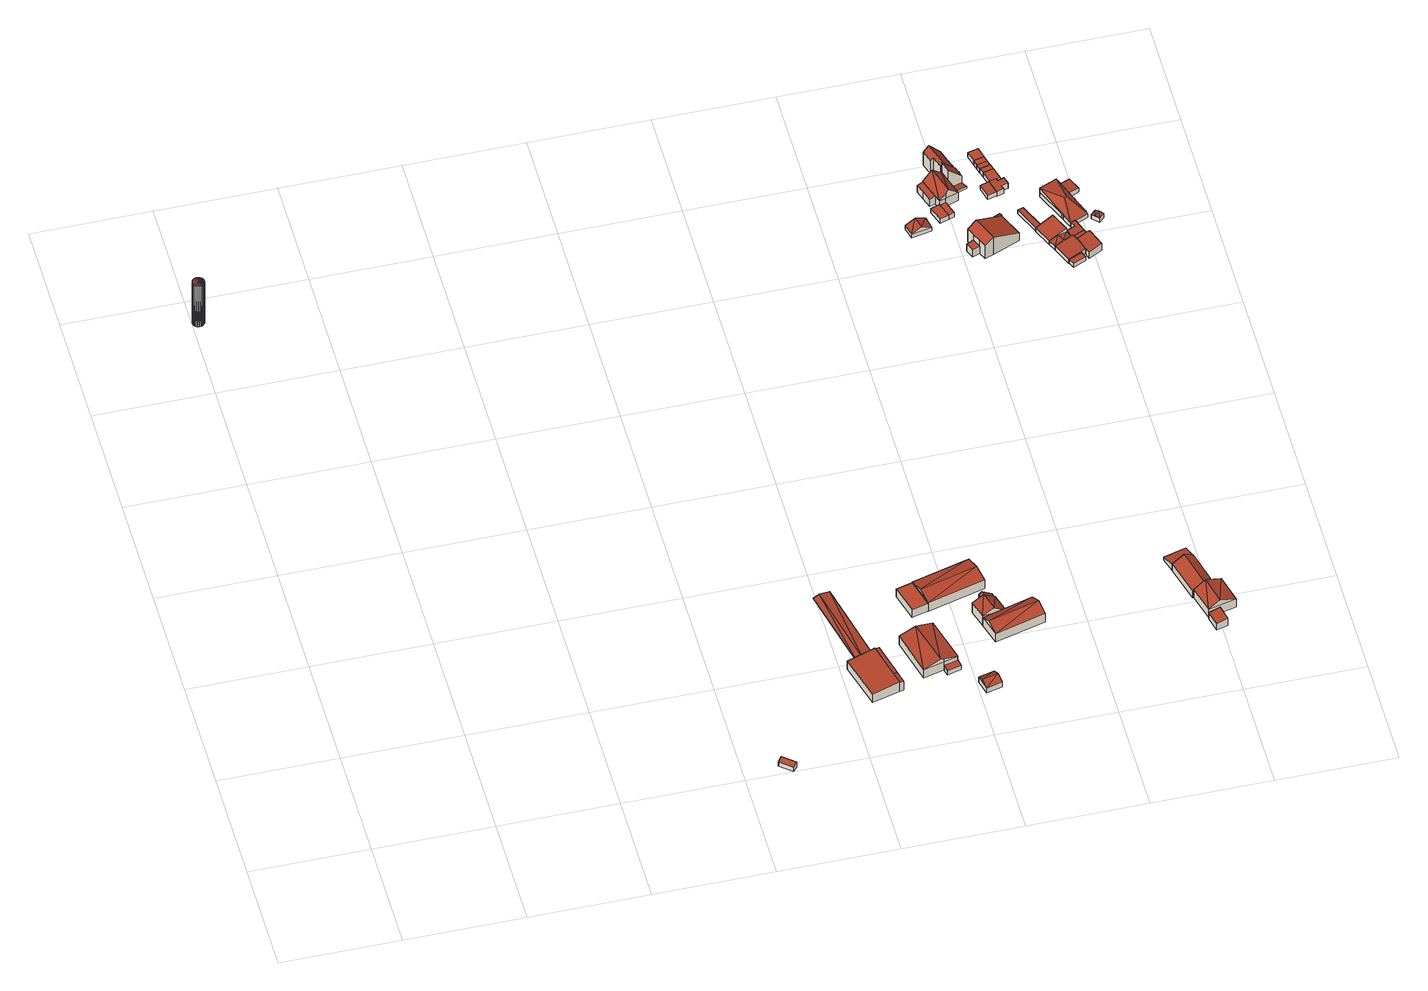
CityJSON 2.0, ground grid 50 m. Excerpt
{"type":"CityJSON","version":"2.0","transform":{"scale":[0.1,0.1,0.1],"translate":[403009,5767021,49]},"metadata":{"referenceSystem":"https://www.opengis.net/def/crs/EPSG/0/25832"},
"CityObjects":{
"building1":{"type":"Building","attributes":{"Geometrietyp2DReferenz":"1000","Gemeindeschluessel":"05515000","function":"51002_1251","roofType":"9999","measuredHeight":23.07},"geometry":[{"type":"Solid","lod":"2","boundaries":[[[[0,1,2]],[[1,3,2]],[[4,5,0]],[[5,1,0]],[[6,7,4]],[[7,5,4]],[[8,9,6]],[[9,7,6]],[[10,11,8]],[[11,9,8]],[[12,13,10]],[[13,11,10]],[[14,15,12]],[[15,13,12]],[[16,17,14]],[[17,15,14]],[[18,19,16]],[[19,17,16]],[[20,21,18]],[[21,19,18]],[[22,23,20]],[[23,21,20]],[[24,25,22]],[[25,23,22]],[[26,27,24]],[[27,25,24]],[[28,29,26]],[[29,27,26]],[[30,31,28]],[[31,29,28]],[[32,33,30]],[[33,31,30]],[[34,35,32]],[[35,33,32]],[[36,37,34]],[[37,35,34]],[[38,39,36]],[[39,37,36]],[[2,3,38]],[[3,39,38]],[[3,1,39]],[[1,5,39]],[[5,7,39]],[[7,9,39]],[[9,11,39]],[[11,13,39]],[[13,15,39]],[[15,17,39]],[[17,19,39]],[[19,21,39]],[[21,23,39]],[[23,25,39]],[[25,27,39]],[[27,29,39]],[[29,31,39]],[[31,33,39]],[[33,35,39]],[[35,37,39]],[[0,2,4]],[[2,38,4]],[[38,36,4]],[[36,34,4]],[[34,32,4]],[[32,30,4]],[[30,28,4]],[[28,26,4]],[[26,24,4]],[[24,22,4]],[[22,20,4]],[[20,18,4]],[[18,16,4]],[[16,14,4]],[[14,12,4]],[[12,10,4]],[[10,8,4]],[[8,6,4]]]],"semantics":{"surfaces":[{"type":"WallSurface"},{"type":"GroundSurface"},{"type":"RoofSurface"}],"values":[[0,0,0,0,0,0,0,0,0,0,0,0,0,0,0,0,0,0,0,0,0,0,0,0,0,0,0,0,0,0,0,0,0,0,0,0,0,0,0,0,1,1,1,1,1,1,1,1,1,1,1,1,1,1,1,1,1,1,2,2,2,2,2,2,2,2,2,2,2,2,2,2,2,2,2,2]]}}]},
"building2":{"type":"Building","attributes":{"Gemeindeschluessel":"05515000","Geometrietyp2DReferenz":"3000","function":"31001_1310","roofType":"2100","measuredHeight":3.13},"geometry":[{"type":"Solid","lod":"2","boundaries":[[[[40,41,42,43]],[[44,45,41,40]],[[46,47,45,44]],[[43,42,47,46]],[[44,40,43,46]],[[41,45,47,42]]]],"semantics":{"surfaces":[{"type":"WallSurface"},{"type":"RoofSurface"},{"type":"GroundSurface"}],"values":[[0,0,0,0,1,2]]}}]},
"building3":{"type":"Building","attributes":{"Gemeindeschluessel":"05515000","Geometrietyp2DReferenz":"3000","function":"31001_2700"},"children":["building3-1","building3-2"]},
"building3-1":{"type":"BuildingPart","attributes":{"roofType":"2100","measuredHeight":5.13},"parents":["building3"],"geometry":[{"type":"Solid","lod":"2","boundaries":[[[[48,49,50,51]],[[52,53,49,48]],[[54,55,53,52]],[[52,48,51,54]],[[49,53,55,50]],[[55,54,51,50]]]],"semantics":{"surfaces":[{"type":"WallSurface"},{"type":"RoofSurface"},{"type":"GroundSurface"},{"type":"ClosureSurface"}],"values":[[0,0,0,1,2,3]]}}]},
"building3-2":{"type":"BuildingPart","attributes":{"roofType":"2100","measuredHeight":5.58},"parents":["building3"],"geometry":[{"type":"Solid","lod":"2","boundaries":[[[[56,57,55,54,58]],[[59,60,57,56]],[[61,62,60,59]],[[63,51,50,62,61]],[[61,59,56,58,63]],[[57,60,62,50,55]],[[51,63,58,54]],[[55,50,51,54]]]],"semantics":{"surfaces":[{"type":"WallSurface"},{"type":"RoofSurface"},{"type":"GroundSurface"},{"type":"ClosureSurface"}],"values":[[0,0,0,0,1,2,0,3]]}}]},
"building4":{"type":"Building","attributes":{"Gemeindeschluessel":"05515000","Geometrietyp2DReferenz":"3000","function":"51003_1201","roofType":"3100","measuredHeight":1},"geometry":[{"type":"Solid","lod":"2","boundaries":[[[[64,65,66,67]],[[68,69,65,64]],[[70,71,69,68]],[[67,66,71,70]],[[64,72,68]],[[70,73,67]],[[72,64,67]],[[67,73,72]],[[68,72,73]],[[73,70,68]],[[65,69,71,66]]]],"semantics":{"surfaces":[{"type":"WallSurface"},{"type":"RoofSurface"},{"type":"GroundSurface"}],"values":[[0,0,0,0,0,0,1,1,1,1,2]]}}]},
"building5":{"type":"Building","attributes":{"Gemeindeschluessel":"05515000","Geometrietyp2DReferenz":"3000","function":"51009_1610","roofType":"2100","measuredHeight":5.07},"geometry":[{"type":"Solid","lod":"2","boundaries":[[[[51,74,75,48]],[[76,65,74,51]],[[77,78,65,76]],[[48,75,78,77]],[[76,51,48,77]],[[74,65,78,75]]]],"semantics":{"surfaces":[{"type":"WallSurface"},{"type":"RoofSurface"},{"type":"GroundSurface"}],"values":[[0,0,0,0,1,2]]}}]},
"building6":{"type":"Building","attributes":{"Gemeindeschluessel":"05515000","Geometrietyp2DReferenz":"3000","function":"31001_2700","roofType":"3100","measuredHeight":6.79},"geometry":[{"type":"Solid","lod":"2","boundaries":[[[[79,80,81,82]],[[83,84,80,79]],[[85,86,84,83]],[[87,88,86,85]],[[89,90,88,87]],[[82,81,90,89]],[[89,91,92]],[[92,82,89]],[[91,93,85,83,79]],[[79,92,91]],[[93,87,85]],[[93,91,89,87]],[[92,79,82]],[[80,84,86,88,90,81]]]],"semantics":{"surfaces":[{"type":"WallSurface"},{"type":"RoofSurface"},{"type":"GroundSurface"}],"values":[[0,0,0,0,0,0,1,1,1,1,0,0,0,2]]}}]},
"building7":{"type":"Building","attributes":{"Gemeindeschluessel":"05515000","Geometrietyp2DReferenz":"3000","function":"51009_1610","roofType":"2100","measuredHeight":3.1},"geometry":[{"type":"Solid","lod":"2","boundaries":[[[[94,95,96,97]],[[98,99,95,94]],[[100,101,99,98]],[[97,96,101,100]],[[98,94,97,100]],[[95,99,101,96]]]],"semantics":{"surfaces":[{"type":"WallSurface"},{"type":"RoofSurface"},{"type":"GroundSurface"}],"values":[[0,0,0,0,1,2]]}}]},
"building8":{"type":"Building","attributes":{"Gemeindeschluessel":"05515000","Geometrietyp2DReferenz":"3000","function":"31001_2700","roofType":"1000","measuredHeight":4.3},"geometry":[{"type":"Solid","lod":"2","boundaries":[[[[102,103,104,105]],[[106,107,103,102]],[[108,109,107,106]],[[105,104,109,108]],[[106,102,105,108]],[[103,107,109,104]]]],"semantics":{"surfaces":[{"type":"WallSurface"},{"type":"RoofSurface"},{"type":"GroundSurface"}],"values":[[0,0,0,0,1,2]]}}]},
"building9":{"type":"Building","attributes":{"Gemeindeschluessel":"05515000","Geometrietyp2DReferenz":"3000","function":"31001_2460","roofType":"3100","measuredHeight":4.59},"geometry":[{"type":"Solid","lod":"2","boundaries":[[[[110,111,112,113]],[[114,115,111,110]],[[116,117,115,114]],[[113,112,117,116]],[[110,118,114]],[[116,119,113]],[[110,113,119]],[[119,118,110]],[[118,119,116]],[[116,114,118]],[[111,115,117,112]]]],"semantics":{"surfaces":[{"type":"WallSurface"},{"type":"RoofSurface"},{"type":"GroundSurface"}],"values":[[0,0,0,0,0,0,1,1,1,1,2]]}}]},
"building10":{"type":"Building","attributes":{"Gemeindeschluessel":"05515000","Geometrietyp2DReferenz":"3000","function":"31001_2700","roofType":"3100","measuredHeight":6.62},"geometry":[{"type":"Solid","lod":"2","boundaries":[[[[120,121,122,123]],[[124,125,121,120]],[[126,127,125,124]],[[123,122,127,126]],[[120,128,124]],[[126,129,123]],[[129,128,120]],[[120,123,129]],[[126,124,128]],[[128,129,126]],[[121,125,127,122]]]],"semantics":{"surfaces":[{"type":"WallSurface"},{"type":"RoofSurface"},{"type":"GroundSurface"}],"values":[[0,0,0,0,0,0,1,1,1,1,2]]}}]},
"building11":{"type":"Building","attributes":{"Gemeindeschluessel":"05515000","Geometrietyp2DReferenz":"3000","function":"31001_1000"},"address":[{"country":"Germany","locality":"Münster","thoroughfareNumber":"349","thoroughfareName":"Am Max-Klemens-Kanal"}],"children":["building11-1","building11-2","building11-3"]},
"building11-1":{"type":"BuildingPart","attributes":{"roofType":"3100","measuredHeight":7.34},"parents":["building11"],"geometry":[{"type":"Solid","lod":"2","boundaries":[[[[130,131,132,133,134]],[[135,136,137,138,139]],[[134,140,141]],[[141,130,134]],[[140,142,135,139]],[[139,141,140]],[[131,143,137,136,132]],[[138,144,139]],[[143,131,130,145]],[[137,143,145,146,138]],[[138,146,144]],[[147,134,133]],[[136,135,147,133,132]],[[141,139,144,148,149,145,130]],[[149,146,145]],[[149,148,144,146]],[[134,147,142,140]],[[147,135,142]]]],"semantics":{"surfaces":[{"type":"WallSurface"},{"type":"RoofSurface"},{"type":"GroundSurface"},{"type":"ClosureSurface"}],"values":[[0,0,1,1,1,1,2,0,0,3,3,0,3,0,3,3,0,3]]}}]},
"building11-2":{"type":"BuildingPart","attributes":{"roofType":"3100","measuredHeight":6.55},"parents":["building11"],"geometry":[{"type":"Solid","lod":"2","boundaries":[[[[150,151,143,145,149]],[[152,153,151,150]],[[138,137,153,152]],[[150,154,152]],[[149,148,154,150]],[[152,154,148,144,138]],[[151,153,137,143]],[[137,138,146,145,143]],[[146,149,145]],[[146,138,144]],[[149,146,144,148]]]],"semantics":{"surfaces":[{"type":"WallSurface"},{"type":"RoofSurface"},{"type":"GroundSurface"},{"type":"ClosureSurface"}],"values":[[0,0,0,0,1,1,2,3,3,3,3]]}}]},
"building11-3":{"type":"BuildingPart","attributes":{"roofType":"3100","measuredHeight":7.54},"parents":["building11"],"geometry":[{"type":"Solid","lod":"2","boundaries":[[[[155,156,157,158]],[[133,132,156,155]],[[158,157,159,160]],[[155,161,133]],[[160,162,158]],[[155,158,162]],[[162,161,155]],[[161,162,160]],[[160,142,147,133,161]],[[156,132,136,159,157]],[[136,135,142,160,159]],[[132,133,147,135,136]],[[147,142,135]]]],"semantics":{"surfaces":[{"type":"WallSurface"},{"type":"RoofSurface"},{"type":"GroundSurface"},{"type":"ClosureSurface"}],"values":[[0,0,0,0,0,1,1,1,1,2,0,3,3]]}}]},
"building12":{"type":"Building","attributes":{"Gemeindeschluessel":"05515000","Geometrietyp2DReferenz":"3000","function":"31001_2700","roofType":"2100","measuredHeight":4.17},"geometry":[{"type":"Solid","lod":"2","boundaries":[[[[163,164,165,166]],[[167,168,164,163]],[[169,170,168,167]],[[166,165,170,169]],[[167,163,166,169]],[[164,168,170,165]]]],"semantics":{"surfaces":[{"type":"WallSurface"},{"type":"RoofSurface"},{"type":"GroundSurface"}],"values":[[0,0,0,0,1,2]]}}]},
"building13":{"type":"Building","attributes":{"Gemeindeschluessel":"05515000","Geometrietyp2DReferenz":"3000","function":"31001_2700","roofType":"2100","measuredHeight":3.1},"geometry":[{"type":"Solid","lod":"2","boundaries":[[[[171,172,173,174]],[[175,176,172,171]],[[177,178,176,175]],[[174,173,178,177]],[[175,171,174,177]],[[172,176,178,173]]]],"semantics":{"surfaces":[{"type":"WallSurface"},{"type":"RoofSurface"},{"type":"GroundSurface"}],"values":[[0,0,0,0,1,2]]}}]},
"building14":{"type":"Building","attributes":{"Gemeindeschluessel":"05515000","Geometrietyp2DReferenz":"3000","function":"31001_2700"},"children":["building14-1","building14-2"]},
"building14-1":{"type":"BuildingPart","attributes":{"roofType":"3100","measuredHeight":7.39},"parents":["building14"],"geometry":[{"type":"Solid","lod":"2","boundaries":[[[[179,180,181,182]],[[183,184,180,179]],[[185,184,183]],[[186,187,188]],[[189,190,186,188]],[[182,181,190,189]],[[182,189,191]],[[192,193,191,189]],[[191,193,179]],[[183,179,193]],[[192,189,188]],[[191,179,182]],[[180,184,194,186,190,181]],[[185,183,195]],[[196,188,187]],[[194,197,196,187,186]],[[184,185,195,197,194]],[[192,188,196,198,195,183,193]],[[196,197,198]],[[197,195,198]]]],"semantics":{"surfaces":[{"type":"WallSurface"},{"type":"RoofSurface"},{"type":"GroundSurface"},{"type":"ClosureSurface"}],"values":[[0,0,0,0,0,0,1,1,1,1,0,0,2,0,0,3,3,0,3,3]]}}]},
"building14-2":{"type":"BuildingPart","attributes":{"roofType":"3100","measuredHeight":6.37},"parents":["building14"],"geometry":[{"type":"Solid","lod":"2","boundaries":[[[[199,176,200,201]],[[202,203,176,199]],[[204,172,203,202]],[[187,186,172,204]],[[201,200,184,185]],[[196,187,204,202,198]],[[199,201,185,195,198,202]],[[176,203,172,186,194,184,200]],[[186,187,196,197,194]],[[196,198,197]],[[197,195,185,184,194]],[[197,198,195]]]],"semantics":{"surfaces":[{"type":"WallSurface"},{"type":"RoofSurface"},{"type":"GroundSurface"},{"type":"ClosureSurface"}],"values":[[0,0,0,0,0,1,1,2,3,3,3,3]]}}]},
"building15":{"type":"Building","attributes":{"Gemeindeschluessel":"05515000","Geometrietyp2DReferenz":"3000","function":"31001_2700","roofType":"3100","measuredHeight":4},"geometry":[{"type":"Solid","lod":"2","boundaries":[[[[205,206,207,208]],[[209,210,206,205]],[[211,212,210,209]],[[208,207,212,211]],[[205,213,209]],[[211,214,208]],[[208,214,213]],[[213,205,208]],[[214,211,209]],[[209,213,214]],[[206,210,212,207]]]],"semantics":{"surfaces":[{"type":"WallSurface"},{"type":"RoofSurface"},{"type":"GroundSurface"}],"values":[[0,0,0,0,0,0,1,1,1,1,2]]}}]},
"building16":{"type":"Building","attributes":{"Gemeindeschluessel":"05515000","Geometrietyp2DReferenz":"3000","function":"31001_1000"},"address":[{"country":"Germany","locality":"Münster","thoroughfareNumber":"362","thoroughfareName":"Am Max-Klemens-Kanal"},{"country":"Germany","locality":"Münster","thoroughfareNumber":"362a","thoroughfareName":"Am Max-Klemens-Kanal"}],"children":["building16-1","building16-2","building16-3","building16-4","building16-5","building16-6"]},
"building16-1":{"type":"BuildingPart","attributes":{"roofType":"2100","measuredHeight":4.67},"parents":["building16"],"geometry":[{"type":"Solid","lod":"2","boundaries":[[[[215,216,217,218]],[[219,220,216,215]],[[221,222,220,219]],[[223,224,222,221]],[[221,219,215,218,223]],[[216,220,222,224,217]],[[224,223,218,217]]]],"semantics":{"surfaces":[{"type":"WallSurface"},{"type":"RoofSurface"},{"type":"GroundSurface"},{"type":"ClosureSurface"}],"values":[[0,0,0,0,1,2,3]]}}]},
"building16-2":{"type":"BuildingPart","attributes":{"roofType":"3100","measuredHeight":8.91},"parents":["building16"],"geometry":[{"type":"Solid","lod":"2","boundaries":[[[[225,218,217,226,227,228]],[[229,230,224,223,231]],[[232,233,230,229]],[[234,235,236,237]],[[238,239,240,235,234]],[[241,242,243,244]],[[245,231,225,228,244,243]],[[242,234,237,246]],[[247,243,242,246]],[[245,243,247,232,229]],[[247,246,232]],[[245,229,231]],[[241,244,238]],[[242,241,238,234]],[[217,224,230,233,248,236,235,240,249,226]],[[218,225,231,223]],[[224,217,218,223]],[[233,232,246,248]],[[248,246,237,236]],[[239,238,244,250]],[[249,240,239,250]],[[250,244,228,227]],[[249,250,227,226]]]],"semantics":{"surfaces":[{"type":"WallSurface"},{"type":"RoofSurface"},{"type":"GroundSurface"},{"type":"ClosureSurface"}],"values":[[0,0,0,0,0,1,1,1,1,0,0,0,0,0,2,0,3,3,3,0,3,0,3]]}}]},
"building16-3":{"type":"BuildingPart","attributes":{"roofType":"1000","measuredHeight":2.48},"parents":["building16"],"geometry":[{"type":"Solid","lod":"2","boundaries":[[[[251,252,253,254]],[[255,256,252,251]],[[227,226,256,255]],[[255,251,254,250,227]],[[252,256,226,249,253]],[[226,227,250,249]],[[249,250,254,253]]]],"semantics":{"surfaces":[{"type":"WallSurface"},{"type":"RoofSurface"},{"type":"GroundSurface"},{"type":"ClosureSurface"}],"values":[[0,0,0,1,2,3,3]]}}]},
"building16-4":{"type":"BuildingPart","attributes":{"roofType":"2100","measuredHeight":10.55},"parents":["building16"],"geometry":[{"type":"Solid","lod":"2","boundaries":[[[[257,258,259,260,261]],[[262,263,258,257]],[[264,265,263,262]],[[266,267,265,264]],[[268,269,267,266]],[[270,237,236,269,268]],[[270,268,266,264,262,257,261,271,272,273,274]],[[258,263,265,267,269,236,248,275,259]],[[237,270,274,276,246]],[[248,236,237,246]],[[260,271,261]],[[276,274,273]],[[259,275,272,271,260]],[[275,248,246,276,273,272]]]],"semantics":{"surfaces":[{"type":"WallSurface"},{"type":"RoofSurface"},{"type":"GroundSurface"},{"type":"ClosureSurface"}],"values":[[0,0,0,0,0,0,1,2,0,3,0,0,3,3]]}}]},
"building16-5":{"type":"BuildingPart","attributes":{"roofType":"1000","measuredHeight":2.51},"parents":["building16"],"geometry":[{"type":"Solid","lod":"2","boundaries":[[[[277,278,240,239]],[[254,253,278,277]],[[254,277,239,250]],[[278,253,249,240]],[[254,250,249,253]],[[249,250,239,240]]]],"semantics":{"surfaces":[{"type":"WallSurface"},{"type":"RoofSurface"},{"type":"GroundSurface"},{"type":"ClosureSurface"}],"values":[[0,0,1,2,3,3]]}}]},
"building16-6":{"type":"BuildingPart","attributes":{"roofType":"3100","measuredHeight":9.77},"parents":["building16"],"geometry":[{"type":"Solid","lod":"2","boundaries":[[[[279,280,281,282]],[[283,284,280,279]],[[285,286,284,283]],[[287,288,286,285]],[[260,259,288,287]],[[289,290,233,232,291]],[[282,281,290,289]],[[271,260,287,285,283,292]],[[279,282,289,291,276,273,292,283]],[[280,284,286,288,259,275,248,233,290,281]],[[271,292,272]],[[259,260,271,272,275]],[[232,246,276,291]],[[272,292,273]],[[233,248,246,232]],[[246,248,275,272,273,276]]]],"semantics":{"surfaces":[{"type":"WallSurface"},{"type":"RoofSurface"},{"type":"GroundSurface"},{"type":"ClosureSurface"}],"values":[[0,0,0,0,0,0,0,1,1,2,0,3,0,0,3,3]]}}]},
"building17":{"type":"Building","attributes":{"Gemeindeschluessel":"05515000","Geometrietyp2DReferenz":"3000","function":"31001_1100"},"address":[{"country":"Germany","locality":"Münster","thoroughfareNumber":"360","thoroughfareName":"Am Max-Klemens-Kanal"}],"children":["building17-1","building17-2","building17-3"]},
"building17-1":{"type":"BuildingPart","attributes":{"roofType":"1000","measuredHeight":3.91},"parents":["building17"],"geometry":[{"type":"Solid","lod":"2","boundaries":[[[[293,294,295,296]],[[297,298,294,293]],[[296,295,299,300]],[[297,293,296,300]],[[294,298,299,295]],[[298,297,300,299]]]],"semantics":{"surfaces":[{"type":"WallSurface"},{"type":"RoofSurface"},{"type":"GroundSurface"},{"type":"ClosureSurface"}],"values":[[0,0,0,1,2,3]]}}]},
"building17-2":{"type":"BuildingPart","attributes":{"roofType":"3100","measuredHeight":9.66},"parents":["building17"],"geometry":[{"type":"Solid","lod":"2","boundaries":[[[[301,302,303,304]],[[305,306,302,301]],[[307,299,306,305]],[[300,299,307]],[[298,297,308]],[[309,310,298,308]],[[311,312,310,309]],[[313,314,315,312,311]],[[304,303,316,317]],[[309,308,307,305,301,311]],[[304,317,318,313,311,301]],[[302,306,299,298,310,312,315,316,303]],[[300,307,308,297]],[[298,299,300,297]],[[314,313,318]],[[316,315,314,318,317]]]],"semantics":{"surfaces":[{"type":"WallSurface"},{"type":"RoofSurface"},{"type":"GroundSurface"},{"type":"ClosureSurface"}],"values":[[0,0,0,0,0,0,0,0,0,1,1,2,0,3,0,3]]}}]},
"building17-3":{"type":"BuildingPart","attributes":{"roofType":"2100","measuredHeight":4.77},"parents":["building17"],"geometry":[{"type":"Solid","lod":"2","boundaries":[[[[319,317,316,320,321]],[[322,323,315,314]],[[321,320,323,322]],[[314,318,319,321,322]],[[316,315,323,320]],[[317,319,318]],[[316,317,318,314,315]]]],"semantics":{"surfaces":[{"type":"WallSurface"},{"type":"RoofSurface"},{"type":"GroundSurface"},{"type":"ClosureSurface"}],"values":[[0,0,0,1,2,0,3]]}}]},
"building18":{"type":"Building","attributes":{"Gemeindeschluessel":"05515000","Geometrietyp2DReferenz":"3000","function":"51009_1610","roofType":"2100","measuredHeight":1.31},"geometry":[{"type":"Solid","lod":"2","boundaries":[[[[324,325,326]],[[327,328,325,324]],[[329,328,327]],[[327,324,326,329]],[[325,328,329,326]]]],"semantics":{"surfaces":[{"type":"WallSurface"},{"type":"RoofSurface"},{"type":"GroundSurface"}],"values":[[0,0,0,1,2]]}}]},
"building19":{"type":"Building","attributes":{"Gemeindeschluessel":"05515000","Geometrietyp2DReferenz":"3000","function":"51009_1611","roofType":"2100","measuredHeight":2.39},"geometry":[{"type":"Solid","lod":"2","boundaries":[[[[330,331,332,333]],[[334,335,331,330]],[[336,337,335,334]],[[333,332,337,336]],[[334,330,333,336]],[[331,335,337,332]]]],"semantics":{"surfaces":[{"type":"WallSurface"},{"type":"RoofSurface"},{"type":"GroundSurface"}],"values":[[0,0,0,0,1,2]]}}]},
"building20":{"type":"Building","attributes":{"Gemeindeschluessel":"05515000","Geometrietyp2DReferenz":"3000","function":"51009_1610","roofType":"1000","measuredHeight":2.42},"geometry":[{"type":"Solid","lod":"2","boundaries":[[[[338,339,340,341]],[[342,343,339,338]],[[344,345,343,342]],[[341,340,345,344]],[[342,338,341,344]],[[339,343,345,340]]]],"semantics":{"surfaces":[{"type":"WallSurface"},{"type":"RoofSurface"},{"type":"GroundSurface"}],"values":[[0,0,0,0,1,2]]}}]},
"building21":{"type":"Building","attributes":{"Gemeindeschluessel":"05515000","Geometrietyp2DReferenz":"3000","function":"31001_2700"},"children":["building21-1","building21-2"]},
"building21-1":{"type":"BuildingPart","attributes":{"roofType":"1000","measuredHeight":2.42},"parents":["building21"],"geometry":[{"type":"Solid","lod":"2","boundaries":[[[[346,347,345,348]],[[349,350,347,346]],[[351,352,350,349]],[[353,340,354,355]],[[348,345,340,353]],[[355,351,349,346,348,353]],[[347,350,352,354,340,345]],[[352,351,355,354]]]],"semantics":{"surfaces":[{"type":"WallSurface"},{"type":"RoofSurface"},{"type":"GroundSurface"},{"type":"ClosureSurface"}],"values":[[0,0,0,0,0,1,2,3]]}}]},
"building21-2":{"type":"BuildingPart","attributes":{"roofType":"2100","measuredHeight":3.02},"parents":["building21"],"geometry":[{"type":"Solid","lod":"2","boundaries":[[[[356,350,352,351,357]],[[358,359,350,356]],[[360,361,359,358]],[[362,363,361,360]],[[364,365,363,362]],[[366,367,365,364]],[[333,368,367,366]],[[336,369,368,333]],[[370,354,369,336]],[[355,354,370]],[[336,333,366,364,362,360,358,356,357,370]],[[350,359,361,363,365,367,368,369,354,352]],[[355,370,357,351]],[[352,354,355,351]]]],"semantics":{"surfaces":[{"type":"WallSurface"},{"type":"RoofSurface"},{"type":"GroundSurface"},{"type":"ClosureSurface"}],"values":[[0,0,0,0,0,0,0,0,0,0,1,2,0,3]]}}]},
"building22":{"type":"Building","attributes":{"Gemeindeschluessel":"05515000","Geometrietyp2DReferenz":"3000","function":"31001_2700","roofType":"1000","measuredHeight":2.41},"geometry":[{"type":"Solid","lod":"2","boundaries":[[[[371,372,373,374]],[[375,376,372,371]],[[377,378,376,375]],[[374,373,378,377]],[[375,371,374,377]],[[372,376,378,373]]]],"semantics":{"surfaces":[{"type":"WallSurface"},{"type":"RoofSurface"},{"type":"GroundSurface"}],"values":[[0,0,0,0,1,2]]}}]},
"building23":{"type":"Building","attributes":{"Gemeindeschluessel":"05515000","Geometrietyp2DReferenz":"3000","function":"51009_1610","roofType":"1000","measuredHeight":2.49},"geometry":[{"type":"Solid","lod":"2","boundaries":[[[[379,380,381,375]],[[382,383,380,379]],[[377,384,383,382]],[[375,381,384,377]],[[382,379,375,377]],[[380,383,384,381]]]],"semantics":{"surfaces":[{"type":"WallSurface"},{"type":"RoofSurface"},{"type":"GroundSurface"}],"values":[[0,0,0,0,1,2]]}}]},
"building24":{"type":"Building","attributes":{"Gemeindeschluessel":"05515000","Geometrietyp2DReferenz":"3000","function":"31001_2460","roofType":"2100","measuredHeight":2.57},"geometry":[{"type":"Solid","lod":"2","boundaries":[[[[385,380,383,386]],[[387,388,380,385]],[[389,390,388,387]],[[386,383,390,389]],[[387,385,386,389]],[[380,388,390,383]]]],"semantics":{"surfaces":[{"type":"WallSurface"},{"type":"RoofSurface"},{"type":"GroundSurface"}],"values":[[0,0,0,0,1,2]]}}]},
"building25":{"type":"Building","attributes":{"Gemeindeschluessel":"05515000","Geometrietyp2DReferenz":"3000","function":"31001_2700","roofType":"2100","measuredHeight":2.1},"geometry":[{"type":"Solid","lod":"2","boundaries":[[[[391,392,393,394]],[[395,396,392,391]],[[397,398,396,395]],[[394,393,398,397]],[[395,391,394,397]],[[392,396,398,393]]]],"semantics":{"surfaces":[{"type":"WallSurface"},{"type":"RoofSurface"},{"type":"GroundSurface"}],"values":[[0,0,0,0,1,2]]}}]},
"building26":{"type":"Building","attributes":{"Gemeindeschluessel":"05515000","Geometrietyp2DReferenz":"3000","function":"31001_2700","roofType":"2100","measuredHeight":3.83},"geometry":[{"type":"Solid","lod":"2","boundaries":[[[[399,400,401,402]],[[403,404,400,399]],[[405,406,404,403]],[[407,408,406,405]],[[402,401,408,407]],[[405,403,399,402,407]],[[400,404,406,408,401]]]],"semantics":{"surfaces":[{"type":"WallSurface"},{"type":"RoofSurface"},{"type":"GroundSurface"}],"values":[[0,0,0,0,0,1,2]]}}]},
"building27":{"type":"Building","attributes":{"Gemeindeschluessel":"05515000","Geometrietyp2DReferenz":"3000","function":"31001_2700","roofType":"3100","measuredHeight":2.75},"geometry":[{"type":"Solid","lod":"2","boundaries":[[[[409,410,406,411]],[[412,413,410,409]],[[414,408,413,412]],[[411,406,408,414]],[[409,415,412]],[[414,416,411]],[[415,409,411]],[[411,416,415]],[[412,415,416]],[[416,414,412]],[[410,413,408,406]]]],"semantics":{"surfaces":[{"type":"WallSurface"},{"type":"RoofSurface"},{"type":"GroundSurface"}],"values":[[0,0,0,0,0,0,1,1,1,1,2]]}}]},
"building28":{"type":"Building","attributes":{"Gemeindeschluessel":"05515000","Geometrietyp2DReferenz":"3000","function":"31001_2700","roofType":"1000","measuredHeight":2.23},"geometry":[{"type":"Solid","lod":"2","boundaries":[[[[417,418,419,420]],[[421,422,418,417]],[[423,424,422,421]],[[420,419,424,423]],[[421,417,420,423]],[[418,422,424,419]]]],"semantics":{"surfaces":[{"type":"WallSurface"},{"type":"RoofSurface"},{"type":"GroundSurface"}],"values":[[0,0,0,0,1,2]]}}]},
"building29":{"type":"Building","attributes":{"Gemeindeschluessel":"05515000","Geometrietyp2DReferenz":"3000","function":"51009_1610"},"children":["building29-1","building29-2","building29-3"]},
"building29-1":{"type":"BuildingPart","attributes":{"roofType":"2100","measuredHeight":2.61},"parents":["building29"],"geometry":[{"type":"Solid","lod":"2","boundaries":[[[[425,406,410,426]],[[427,428,406,425]],[[429,430,428,427]],[[431,432,430,429]],[[433,434,432,431]],[[435,436,434,433]],[[433,431,429,427,425,426,435]],[[410,406,428,430,432,434,436]],[[436,435,426,410]]]],"semantics":{"surfaces":[{"type":"WallSurface"},{"type":"RoofSurface"},{"type":"GroundSurface"},{"type":"ClosureSurface"}],"values":[[0,0,0,0,0,0,1,2,3]]}}]},
"building29-2":{"type":"BuildingPart","attributes":{"roofType":"2100","measuredHeight":3.05},"parents":["building29"],"geometry":[{"type":"Solid","lod":"2","boundaries":[[[[437,438,439,440]],[[441,418,438,437]],[[442,419,418,441]],[[443,444,419,442]],[[445,413,444,443]],[[446,410,413,445]],[[426,410,446]],[[436,435,447]],[[448,449,436,447]],[[447,446,445,443,442,441,437,440,448]],[[438,418,419,444,413,410,436,449,439]],[[426,446,447,435]],[[436,410,426,435]],[[439,449,448,440]]]],"semantics":{"surfaces":[{"type":"WallSurface"},{"type":"RoofSurface"},{"type":"GroundSurface"},{"type":"ClosureSurface"}],"values":[[0,0,0,0,0,0,0,0,0,1,2,0,3,3]]}}]},
"building29-3":{"type":"BuildingPart","attributes":{"roofType":"2100","measuredHeight":4.02},"parents":["building29"],"geometry":[{"type":"Solid","lod":"2","boundaries":[[[[450,451,449,448,452]],[[453,454,451,450]],[[455,456,454,453]],[[457,458,456,455]],[[459,460,458,457]],[[461,439,460,459]],[[440,439,461]],[[459,457,455,453,450,452,461]],[[449,451,454,456,458,460,439]],[[440,461,452,448]],[[449,439,440,448]]]],"semantics":{"surfaces":[{"type":"WallSurface"},{"type":"RoofSurface"},{"type":"GroundSurface"},{"type":"ClosureSurface"}],"values":[[0,0,0,0,0,0,0,1,2,0,3]]}}]},
"building30":{"type":"Building","attributes":{"Gemeindeschluessel":"05515000","Geometrietyp2DReferenz":"3000","function":"31001_2700","roofType":"2100","measuredHeight":2.34},"geometry":[{"type":"Solid","lod":"2","boundaries":[[[[462,436,449,463]],[[433,434,436,462]],[[464,451,434,433]],[[463,449,451,464]],[[433,462,463,464]],[[436,434,451,449]]]],"semantics":{"surfaces":[{"type":"WallSurface"},{"type":"RoofSurface"},{"type":"GroundSurface"}],"values":[[0,0,0,0,1,2]]}}]},
"building31":{"type":"Building","attributes":{"Gemeindeschluessel":"05515000","Geometrietyp2DReferenz":"3000","function":"31001_1000","roofType":"5000","measuredHeight":6.66},"address":[{"country":"Germany","locality":"Münster","thoroughfareNumber":"360a","thoroughfareName":"Am Max-Klemens-Kanal"}],"geometry":[{"type":"Solid","lod":"2","boundaries":[[[[465,466,467,468]],[[469,470,466,465]],[[471,472,470,469]],[[473,432,472,471]],[[474,430,432,473]],[[475,476,430,474]],[[477,478,476,475]],[[479,480,478,477]],[[481,482,480,479]],[[483,484,482,481]],[[485,486,484,483]],[[487,488,486,485]],[[489,490,488,487]],[[468,467,490,489]],[[491,492,493,494,495,496,497,498,499]],[[500,501,502,503,474,504]],[[494,493,505,506,500,504]],[[494,504,474,473,471,495]],[[501,500,506,481,479]],[[506,505,483,481]],[[505,493,492,485,483]],[[503,475,474]],[[503,502,477,475]],[[502,501,479,477]],[[499,498,468,489]],[[498,497,465,468]],[[497,496,469,465]],[[496,495,471,469]],[[492,491,487,485]],[[491,499,489,487]],[[466,470,472,432,430,476,478,480,482,484,486,488,490,467]]]],"semantics":{"surfaces":[{"type":"WallSurface"},{"type":"RoofSurface"},{"type":"GroundSurface"}],"values":[[0,0,0,0,0,0,0,0,0,0,0,0,0,0,1,1,1,1,0,0,0,0,0,0,0,0,0,0,0,0,2]]}}]},
"building32":{"type":"Building","attributes":{"Gemeindeschluessel":"05515000","Geometrietyp2DReferenz":"3000","function":"51009_1610","roofType":"2100","measuredHeight":2.78},"geometry":[{"type":"Solid","lod":"2","boundaries":[[[[507,508,509,510]],[[511,512,508,507]],[[513,514,512,511]],[[510,509,514,513]],[[511,507,510,513]],[[508,512,514,509]]]],"semantics":{"surfaces":[{"type":"WallSurface"},{"type":"RoofSurface"},{"type":"GroundSurface"}],"values":[[0,0,0,0,1,2]]}}]},
"building33":{"type":"Building","attributes":{"Gemeindeschluessel":"05515000","Geometrietyp2DReferenz":"3000","function":"31001_1310","roofType":"3100","measuredHeight":2.72},"geometry":[{"type":"Solid","lod":"2","boundaries":[[[[515,516,517,518]],[[519,520,516,515]],[[521,522,520,519]],[[518,517,522,521]],[[515,523,519]],[[521,524,518]],[[524,523,515]],[[515,518,524]],[[521,519,523]],[[523,524,521]],[[516,520,522,517]]]],"semantics":{"surfaces":[{"type":"WallSurface"},{"type":"RoofSurface"},{"type":"GroundSurface"}],"values":[[0,0,0,0,0,0,1,1,1,1,2]]}}]}
},
"vertices":[
[48,2887,240],[48,2887,10],[43,2893,240],[43,2893,10],[50,2879,240],[50,2879,10],[50,2871,240],[50,2871,10],[48,2864,240],[48,2864,10],[43,2858,240],[43,2858,10],[37,2853,240],[37,2853,10],[30,2851,240],[30,2851,10],[22,2851,240],[22,2851,10],[14,2853,240],[14,2853,10],[8,2858,240],[8,2858,10],[4,2864,240],[4,2864,10],[1,2871,240],[1,2871,10],[1,2879,240],[1,2879,10],[4,2887,240],[4,2887,10],[8,2893,240],[8,2893,10],[14,2898,240],[14,2898,10],[22,2900,240],[22,2900,10],[30,2900,240],[30,2900,10],[37,2898,240],[37,2898,10],
[1660,63,33],[1660,63,2],[1644,44,2],[1644,44,25],[1711,20,33],[1711,20,2],[1695,2,25],[1695,2,2],
[2201,361,61],[2201,361,12],[2182,357,12],[2182,357,64],[2214,309,61],[2214,309,12],[2196,304,64],[2196,304,12],
[2080,275,57],[2080,275,12],[2196,304,68],[2028,471,57],[2028,471,12],[2146,502,68],[2146,502,12],[2182,357,68],
[2146,502,16],[2146,502,13],[2060,884,13],[2060,884,16],[2076,483,16],[2076,483,13],[1990,866,16],[1990,866,13],[2101,490,23],[2016,873,23],
[2182,357,13],[2201,361,13],[2146,502,64],[2165,507,61],[2165,507,13],
[2399,582,63],[2399,582,15],[2254,545,15],[2254,545,63],[2450,386,63],[2450,386,15],[2449,385,63],[2449,385,15],[2391,370,63],[2391,370,15],[2304,348,63],[2304,348,15],[2377,367,83],[2326,563,83],[2391,370,79],
[2456,358,38],[2456,358,14],[2449,385,14],[2449,385,45],[2398,343,38],[2398,343,14],[2391,370,45],[2391,370,14],
[2406,688,60],[2406,688,17],[2373,812,17],[2373,812,60],[2337,670,60],[2337,670,17],[2304,793,60],[2304,793,17],
[2523,216,38],[2523,216,10],[2590,233,10],[2590,233,38],[2507,281,38],[2507,281,10],[2573,298,38],[2573,298,10],[2515,249,56],[2581,265,56],
[2617,876,64],[2617,876,15],[2373,812,15],[2373,812,64],[2649,753,64],[2649,753,15],[2406,688,64],[2406,688,15],[2633,815,81],[2389,750,81],
[2572,641,70],[2572,641,16],[2594,563,16],[2594,563,63],[2594,563,70],[2693,590,50],[2693,590,16],[2671,670,16],[2671,670,43],[2671,670,50],[2643,576,89],[2621,656,89],[2677,585,63],[2613,653,16],[2661,667,52],[2613,653,61],[2646,663,55],[2629,572,63],[2627,657,81],[2613,653,70],
[2606,678,70],[2606,678,16],[2664,695,43],[2664,695,16],[2620,682,81],
[2621,465,63],[2621,465,16],[2835,523,16],[2835,523,63],[2808,621,16],[2808,621,63],[2608,514,91],[2821,572,91],
[3506,401,53],[3506,401,11],[3458,390,11],[3458,390,46],[3521,335,53],[3521,335,11],[3473,323,46],[3473,323,11],
[3474,700,43],[3474,700,12],[3458,761,12],[3458,761,29],[3381,673,43],[3381,673,12],[3364,734,29],[3364,734,12],
[3458,395,57],[3458,395,12],[3576,424,12],[3576,424,57],[3429,513,57],[3429,513,12],[3429,513,52],[3514,535,12],[3514,535,49],[3514,535,57],[3547,543,57],[3547,543,12],[3508,407,86],[3514,535,71],[3479,526,86],[3476,525,12],[3438,515,57],[3503,532,57],[3476,525,57],[3476,525,75],
[3381,673,48],[3423,511,12],[3423,511,49],[3435,689,75],[3435,689,12],[3474,700,48],
[2816,2691,28],[2816,2691,8],[2828,2637,8],[2828,2637,28],[2902,2710,28],[2902,2710,8],[2914,2656,28],[2914,2656,8],[2859,2701,49],[2871,2647,49],
[2935,2776,54],[2935,2776,15],[2959,2784,15],[2959,2784,61],[2920,2822,54],[2920,2822,15],[2908,2863,54],[2908,2863,15],[2930,2870,61],[2930,2870,15],
[2959,2784,63],[2969,2755,15],[2969,2755,40],[2969,2755,63],[2933,2871,63],[2933,2871,15],[2930,2870,63],[3010,2895,63],[3010,2895,15],[3051,2780,63],[3051,2780,15],[3028,2851,15],[3028,2851,63],[2995,2761,63],[2995,2761,40],[2995,2761,15],[2995,2761,88],[3010,2766,104],[2972,2883,104],[2970,2752,63],[2933,2871,66],[3014,2897,63],[3010,2895,66],[3014,2897,15],[2970,2752,15],[2970,2752,40],
[2953,2679,40],[2953,2679,15],[2991,2691,15],[2991,2691,40],[2932,2744,40],[2932,2744,15],
[3078,2896,55],[3078,2896,15],[3072,2915,15],[3072,2915,49],[3072,2915,55],[3082,2898,50],[3082,2898,15],[3085,2890,50],[3085,2890,15],[3080,2889,55],[3080,2889,15],[3087,2869,55],[3087,2869,15],[3028,2851,120],[3038,2904,92],[3023,2900,110],[3022,2899,111],[3014,2897,120],[3023,2900,15],[3014,2897,104],
[3015,2699,40],[3015,2699,15],
[2965,2996,90],[2965,2996,15],[2982,2944,15],[2982,2944,90],[2989,3004,112],[2989,3004,15],[3038,3020,49],[3038,3020,15],[3054,2969,49],[3054,2969,15],[2993,2947,100],[2993,2947,15],[3010,2895,100],[3023,2900,112],
[3018,2511,56],[3018,2511,16],[3033,2475,16],[3033,2475,56],[3048,2525,56],[3048,2525,16],[3064,2487,16],[3064,2487,56],
[3115,2469,113],[3115,2469,16],[3230,2516,16],[3230,2516,58],[3078,2454,88],[3078,2454,16],[3064,2487,88],[3048,2525,88],[3034,2559,88],[3034,2559,16],[3072,2575,113],[3072,2575,16],[3115,2592,92],[3115,2592,64],[3115,2592,16],[3186,2622,16],[3186,2622,58],[3174,2617,64],
[3186,2622,64],[3181,2635,16],[3181,2635,58],[3110,2605,58],[3110,2605,16],
[3097,2831,32],[3097,2831,19],[3085,2868,19],[3041,2812,32],[3041,2812,19],[3028,2851,19],
[3164,2756,39],[3164,2756,17],[3201,2766,17],[3201,2766,41],[3148,2817,39],[3148,2817,17],[3185,2827,41],[3185,2827,17],
[3168,2904,38],[3168,2904,14],[3176,2880,14],[3176,2880,38],[3213,2915,38],[3213,2915,14],[3220,2892,38],[3220,2892,14],
[3234,2838,39],[3234,2838,14],[3220,2892,39],[3216,2833,39],[3216,2833,14],[3216,2834,39],[3216,2834,14],[3176,2880,39],[3189,2828,14],[3189,2828,39],
[3216,2833,43],[3216,2834,43],[3219,2821,43],[3219,2821,14],[3246,2829,45],[3246,2829,14],[3255,2798,45],[3255,2798,14],[3226,2791,43],[3226,2791,14],[3232,2774,43],[3232,2774,14],[3201,2766,14],[3185,2827,14],[3189,2828,41],
[3168,2904,37],[3168,2904,13],[3213,2915,13],[3213,2915,37],[3162,2928,37],[3162,2928,13],[3206,2939,37],[3206,2939,13],
[3156,2953,37],[3156,2953,12],[3162,2928,12],[3200,2964,37],[3200,2964,12],[3206,2939,12],
[3156,2953,36],[3200,2964,38],[3145,3000,36],[3145,3000,12],[3188,3011,38],[3188,3011,12],
[3303,2548,36],[3303,2548,17],[3326,2558,17],[3326,2558,38],[3258,2655,37],[3258,2655,17],[3282,2662,38],[3282,2662,17],
[3326,2558,40],[3326,2558,16],[3303,2548,16],[3303,2548,35],[3381,2581,54],[3381,2581,16],[3416,2500,54],[3416,2500,16],[3338,2468,35],[3338,2468,16],
[3430,2466,36],[3430,2466,16],[3416,2500,36],[3353,2434,36],[3353,2434,16],[3338,2468,36],[3392,2450,44],[3377,2484,44],
[3444,2375,38],[3444,2375,16],[3389,2352,16],[3389,2352,38],[3455,2349,38],[3455,2349,16],[3400,2325,38],[3400,2325,16],
[3416,2500,41],[3430,2466,39],[3452,2515,41],[3452,2515,16],[3442,2537,42],[3442,2537,16],[3461,2545,42],[3461,2545,16],[3483,2489,39],[3483,2489,16],[3432,2467,39],[3432,2467,16],
[3462,2383,46],[3462,2383,16],[3463,2383,16],[3463,2383,46],[3444,2375,44],[3389,2352,39],[3386,2351,39],[3386,2351,16],[3353,2434,39],[3430,2466,46],[3432,2467,46],[3443,2443,47],[3443,2443,16],
[3493,2465,56],[3493,2465,16],[3443,2443,48],[3494,2463,56],[3494,2463,16],[3500,2464,56],[3500,2464,16],[3528,2386,56],[3528,2386,16],[3470,2358,48],[3470,2358,16],[3463,2383,48],
[3432,2467,40],[3443,2443,38],[3493,2465,38],
[3515,2582,38],[3515,2582,16],[3512,2581,16],[3512,2581,38],[3514,2577,38],[3514,2577,16],[3517,2569,38],[3517,2569,16],[3461,2545,38],[3442,2537,38],[3423,2583,38],[3423,2583,16],[3424,2583,38],[3424,2583,16],[3420,2593,38],[3420,2593,16],[3364,2725,38],[3364,2725,16],[3438,2756,38],[3438,2756,16],[3444,2742,38],[3444,2742,16],[3467,2686,38],[3467,2686,16],[3494,2624,38],[3494,2624,16],[3467,2686,56],[3444,2742,63],[3441,2749,64],[3450,2639,82],[3514,2576,42],[3514,2577,42],[3515,2582,40],[3512,2581,42],[3494,2624,48],[3367,2719,63],[3420,2593,47],[3424,2583,46],[3423,2583,44],[3440,2635,82],[3438,2756,62],[3364,2725,62],
[3493,2764,41],[3493,2764,18],[3444,2742,18],[3444,2742,45],[3517,2707,41],[3517,2707,18],[3467,2686,45],[3467,2686,18],
[3550,2580,41],[3550,2580,17],[3529,2560,17],[3529,2560,41],[3578,2552,41],[3578,2552,17],[3557,2532,41],[3557,2532,17],[3564,2566,45],[3543,2546,45]
]}
